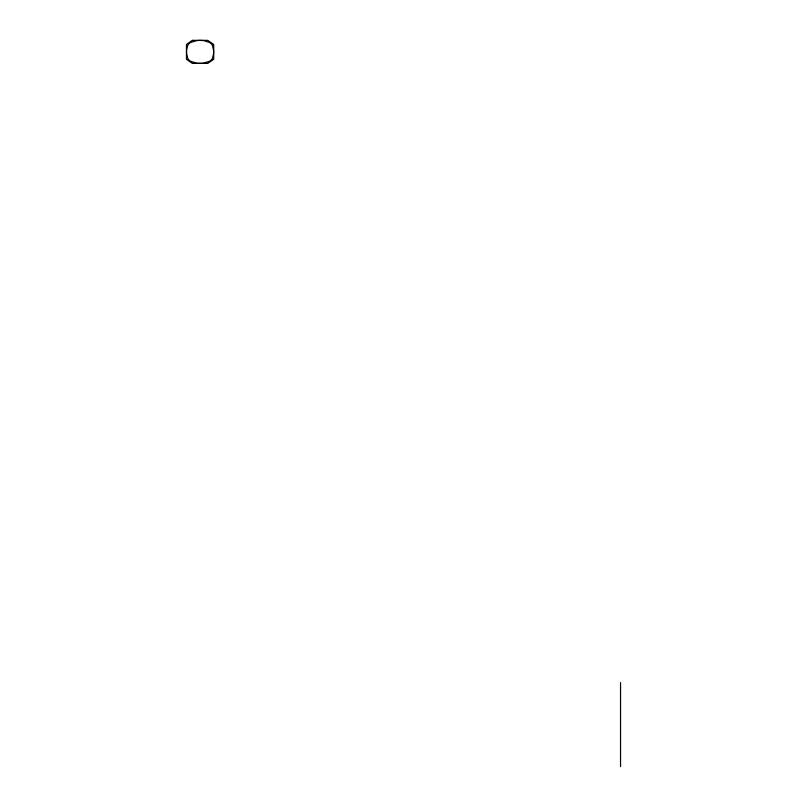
<?xml version="1.0" encoding="UTF-8"?>
<svg xmlns="http://www.w3.org/2000/svg" width="807" height="807" viewBox="0 0 807 807"><rect width="100%" height="100%" fill="white"/><g stroke="black" fill="none" stroke-linecap="round" stroke-linejoin="round"><path stroke-width="1.21" d="M213.542 50.105L212.493 45.626A7.747 7.747 0 0 0 209.941 42.63L203.818 40.612A35.397 35.397 0 0 0 196.807 40.582L190.23 42.63A7.747 7.747 0 0 0 187.668 45.626L186.659 49.661A23.978 23.978 0 0 0 186.629 53.645L187.678 58.124A7.747 7.747 0 0 0 190.23 61.12L196.343 63.148A35.397 35.397 0 0 0 203.354 63.168L209.941 61.12A7.747 7.747 0 0 0 212.493 58.134L213.502 54.089A23.978 23.978 0 0 0 213.542 50.105M620.543 682.561L620.543 766.65M192.389 40.35L186.457 44.466L186.457 59.284L192.389 63.4L207.772 63.4L213.704 59.284L213.704 44.466L207.772 40.35L192.389 40.35"/></g></svg>
